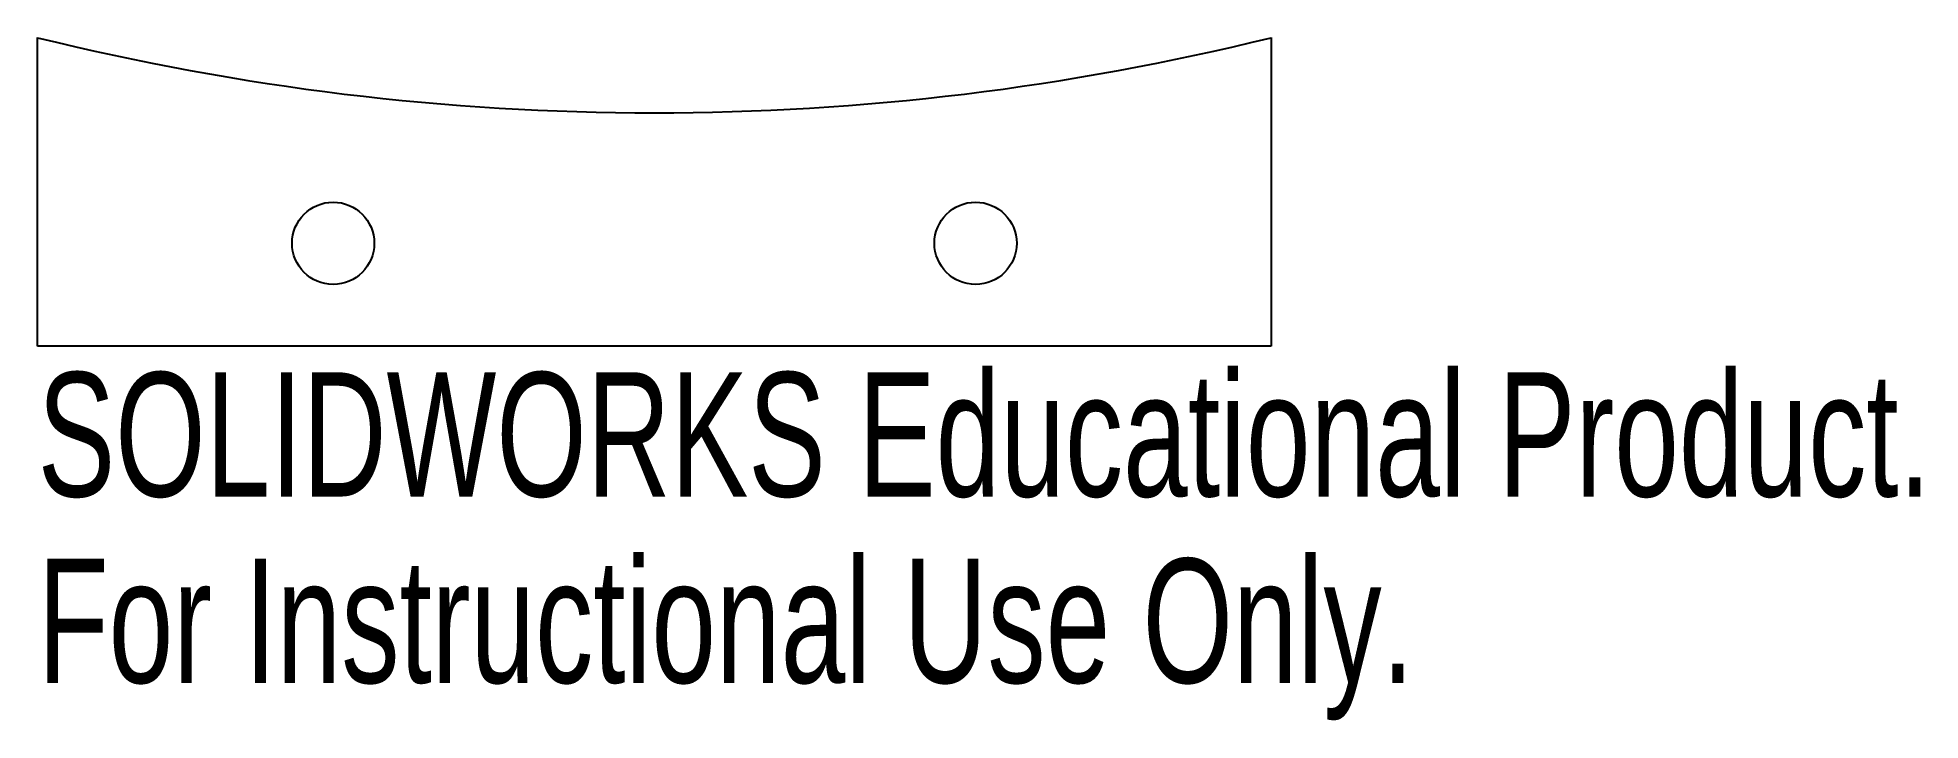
# Model space of a CAD drawing. Header units: millimetres. Extents: x -24 to 49.3, y -14.6 to 12.
import ezdxf

# ---------------------------------------------------------------- set-up
doc = ezdxf.new("R2010")
doc.units = ezdxf.units.MM
doc.styles.add('SLDTEXTSTYLE0', font='TXT', dxfattribs={"width": 0.7})

msp = doc.modelspace()

# ---------------------------------------------------------------- linework, layer by layer
at = {"color": 7, "linetype": 'Continuous', "lineweight": 25}
for p, q in [((-24, 0), (-24, 12)), ((24, 12), (24, 0)), ((24, 0), (-24, 0))]:
    msp.add_line(p, q, dxfattribs=at)
for centre in [(-12.5, 4), (12.5, 4)]:
    msp.add_circle(centre, 1.6, dxfattribs=at)
msp.add_arc((0, 109.077), 100, 256.11346, 283.88654, dxfattribs=at)

# ---------------------------------------------------------------- texts
at = {"color": 7, "linetype": 'Continuous', "char_height": 4.83362, "attachment_point": 1, "style": 'SLDTEXTSTYLE0'}
for s, insert in [('SOLIDWORKS Educational Product.', (-24, -1.02)), ('For Instructional Use Only.', (-24, -8.27))]:
    msp.add_mtext(s, dxfattribs=dict(at, insert=insert))

doc.saveas('drawing.dxf')
